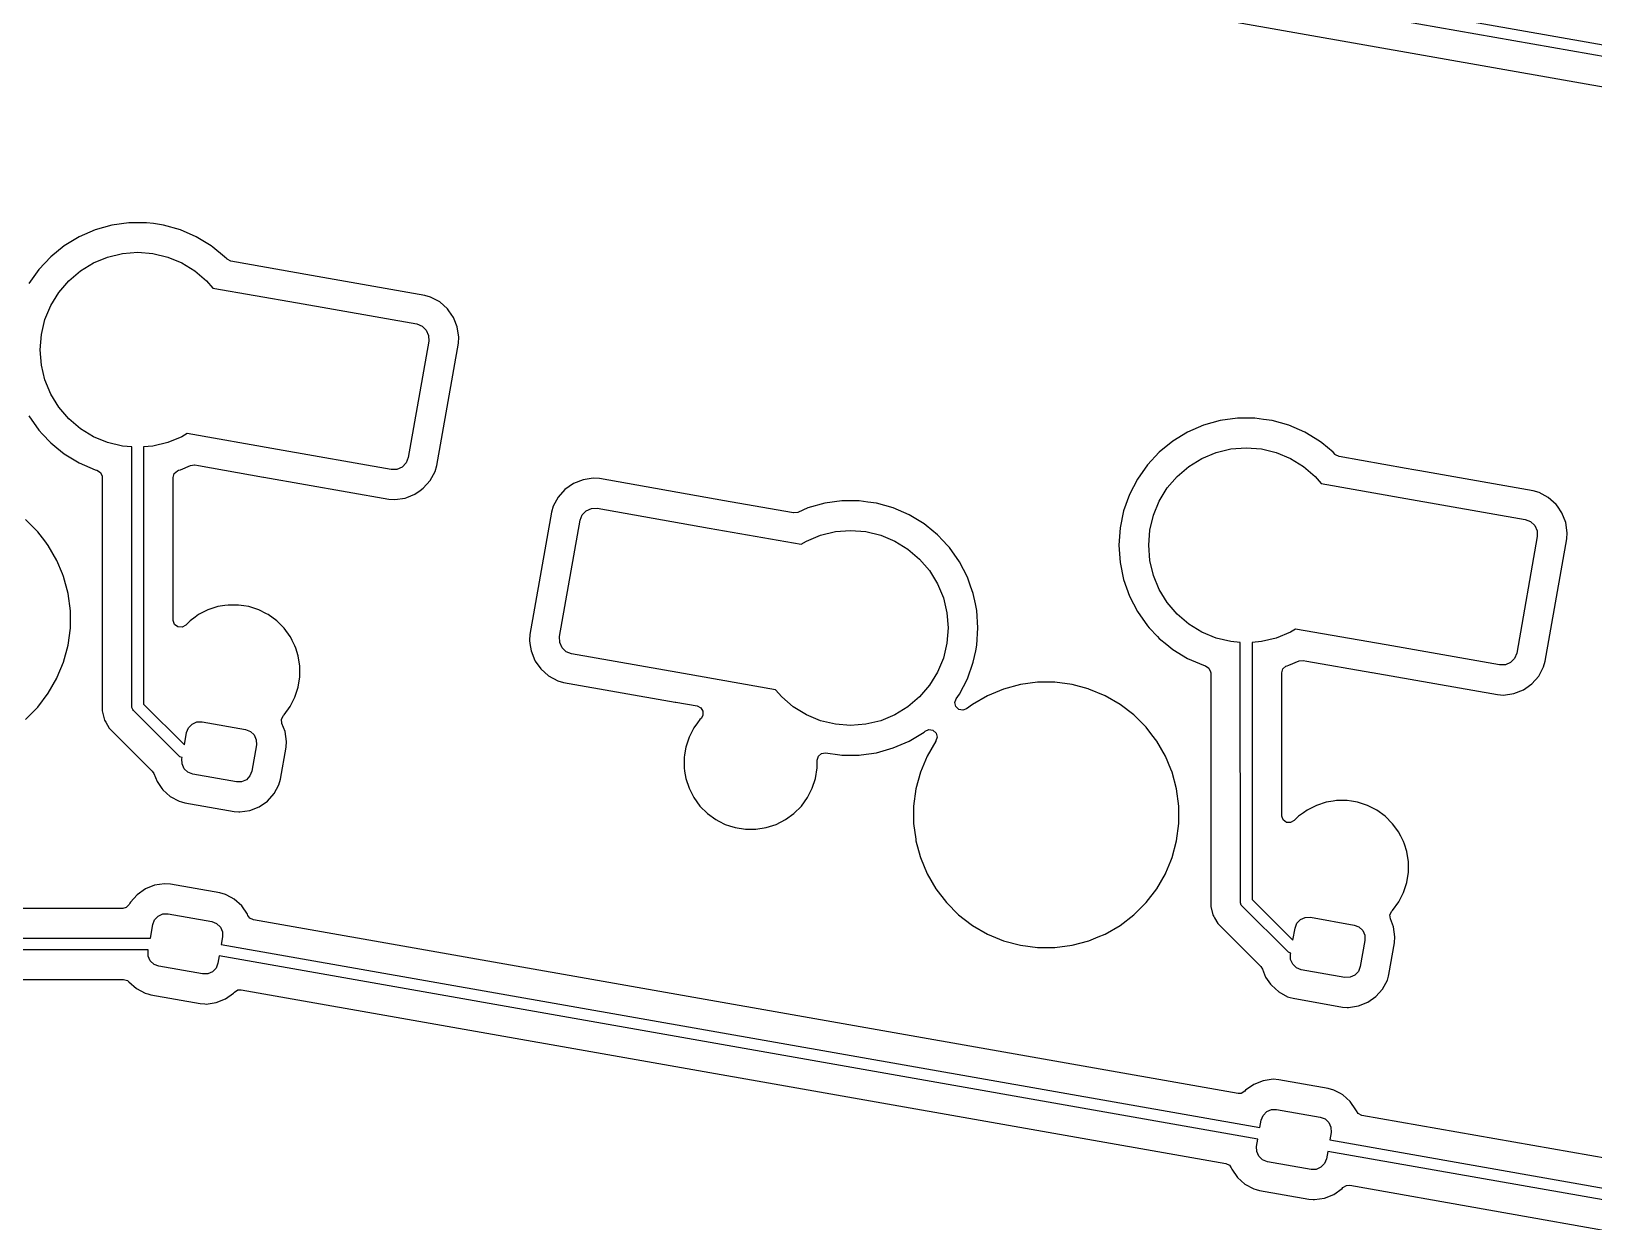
# Model space of a CAD drawing. Header units: millimetres. Extents: x 46 to 4458, y 59 to 1499.
# Drawn here: x 1763.87 to 1790.32, y 854.7 to 874.84 of the extents above; entities that cross this region are included whole.
import ezdxf

# ---------------------------------------------------------------- set-up
doc = ezdxf.new("R2010")
doc.units = ezdxf.units.MM
doc.layers.add('BLACK', color=7, linetype='Continuous')

msp = doc.modelspace()

# ---------------------------------------------------------------- linework, layer by layer
at = {"layer": 'BLACK', "linetype": 'Continuous'}
for p, q in [((1778.83762, 876.6655), (1796.41654, 873.56647)), ((1796.38215, 873.3714), (1778.80323, 876.47043)), ((1779.17414, 875.89614), (1795.83708, 872.95801)), ((1765.52562, 871.60375), (1765.23417, 871.56369)), ((1765.81982, 871.60375), (1765.52562, 871.60375)), ((1765.52562, 871.60375), (1765.52562, 871.60375)), ((1765.93932, 871.58733), (1765.81982, 871.60375)), ((1765.81982, 871.60375), (1765.81982, 871.60375)), ((1764.68104, 871.36711), (1764.42968, 871.21425)), ((1764.68105, 871.36712), (1764.68104, 871.36711)), ((1764.95088, 871.48432), (1764.68105, 871.36712)), ((1765.23416, 871.56369), (1764.95088, 871.48432)), ((1765.23417, 871.56369), (1765.23416, 871.56369)), ((1766.11128, 871.56369), (1765.93932, 871.58733)), ((1766.39457, 871.48432), (1766.11128, 871.56369)), ((1766.11128, 871.56369), (1766.11128, 871.56369)), ((1766.11128, 871.56369), (1766.11128, 871.56369)), ((1766.6644, 871.36712), (1766.39457, 871.48432)), ((1766.6644, 871.36711), (1766.6644, 871.36712)), ((1766.91577, 871.21425), (1766.6644, 871.36711)), ((1764.42968, 871.21425), (1764.20147, 871.02859)), ((1765.16284, 871.0225), (1765.41461, 871.08294)), ((1765.41461, 871.08294), (1765.67272, 871.10325)), ((1765.67272, 871.10325), (1765.93084, 871.08294)), ((1765.93084, 871.08294), (1766.1826, 871.0225)), ((1766.94447, 871.19091), (1766.91577, 871.21425)), ((1766.91577, 871.21425), (1766.91577, 871.21425)), ((1766.91577, 871.21425), (1766.91577, 871.21425)), ((1767.14398, 871.02859), (1766.94447, 871.19091)), ((1764.00065, 870.81358), (1763.831, 870.57324)), ((1764.20147, 871.02859), (1764.00065, 870.81358)), ((1764.70288, 870.78813), (1764.92364, 870.92341)), ((1764.92364, 870.92341), (1765.16284, 871.0225)), ((1766.1826, 871.0225), (1766.42181, 870.92341)), ((1766.42181, 870.92341), (1766.64257, 870.78813)), ((1767.17972, 870.99032), (1767.14398, 871.02859)), ((1767.14398, 871.02859), (1767.14398, 871.02859)), ((1767.14398, 871.02859), (1767.14398, 871.02859)), ((1767.1862, 870.98388), (1767.17972, 870.99032)), ((1767.2488, 870.95285), (1767.1862, 870.98388)), ((1768.61346, 870.71223), (1767.2488, 870.95285)), ((1764.33784, 870.4231), (1764.506, 870.61998)), ((1764.506, 870.61998), (1764.70288, 870.78813)), ((1766.64257, 870.78813), (1766.83945, 870.61998)), ((1766.83945, 870.61998), (1766.94319, 870.49852)), ((1768.61346, 870.71222), (1768.61346, 870.71223)), ((1770.53143, 870.37404), (1768.61346, 870.71222)), ((1764.20256, 870.20234), (1764.33784, 870.4231)), ((1766.94319, 870.49852), (1768.37642, 870.2458)), ((1770.53145, 870.37403), (1770.53143, 870.37404)), ((1770.63084, 870.34584), (1770.53145, 870.37403)), ((1770.78527, 870.26258), (1770.63084, 870.34584)), ((1764.10348, 869.96313), (1764.20256, 870.20234)), ((1768.37642, 870.2458), (1768.37642, 870.2458)), ((1768.37642, 870.2458), (1770.39528, 869.88982)), ((1770.78527, 870.26257), (1770.78527, 870.26258)), ((1770.78527, 870.26258), (1770.78527, 870.26258)), ((1770.78527, 870.26258), (1770.78527, 870.26258)), ((1770.91632, 870.14595), (1770.78527, 870.26257)), ((1770.91633, 870.14594), (1770.91632, 870.14595)), ((1770.93958, 870.11273), (1770.91633, 870.14594)), ((1771.01696, 870.00223), (1770.93958, 870.11273)), ((1764.04304, 869.71137), (1764.10348, 869.96313)), ((1770.39528, 869.88982), (1770.48619, 869.85447)), ((1770.48619, 869.85447), (1770.55665, 869.78701)), ((1770.55665, 869.78701), (1770.59594, 869.69773)), ((1771.02953, 869.97058), (1771.01696, 870.00223)), ((1771.08173, 869.83919), (1771.02953, 869.97058)), ((1771.10716, 869.6656), (1771.08173, 869.83919)), ((1771.08173, 869.83919), (1771.08173, 869.83919)), ((1771.08173, 869.83919), (1771.08173, 869.83919)), ((1764.02272, 869.45325), (1764.04304, 869.71137)), ((1770.59807, 869.60021), (1770.25077, 867.63059)), ((1770.59594, 869.69773), (1770.59807, 869.60021)), ((1770.73498, 867.49443), (1771.09965, 869.56255)), ((1771.09965, 869.56255), (1771.10716, 869.6656)), ((1764.04304, 869.19514), (1764.02272, 869.45325)), ((1764.10348, 868.94337), (1764.04304, 869.19514)), ((1764.20256, 868.70417), (1764.10348, 868.94337)), ((1764.33784, 868.48341), (1764.20256, 868.70417)), ((1764.506, 868.28653), (1764.33784, 868.48341)), ((1763.831, 868.33327), (1764.00065, 868.09293)), ((1764.70288, 868.11837), (1764.506, 868.28653)), ((1783.71146, 868.17632), (1783.44163, 868.05912)), ((1783.99475, 868.25569), (1783.71146, 868.17632)), ((1783.99476, 868.25569), (1783.99475, 868.25569)), ((1784.28621, 868.29575), (1783.99476, 868.25569)), ((1784.58041, 868.29575), (1784.28621, 868.29575)), ((1784.28621, 868.29575), (1784.28621, 868.29575)), ((1784.72614, 868.27572), (1784.58041, 868.29575)), ((1784.58041, 868.29575), (1784.58041, 868.29575)), ((1784.87187, 868.25569), (1784.72614, 868.27572)), ((1785.15516, 868.17632), (1784.87187, 868.25569)), ((1784.87187, 868.25569), (1784.87187, 868.25569)), ((1784.87187, 868.25569), (1784.87187, 868.25569)), ((1785.42499, 868.05912), (1785.15516, 868.17632)), ((1764.00065, 868.09293), (1764.06344, 868.02571)), ((1764.06344, 868.02571), (1764.19562, 867.88418)), ((1764.92364, 867.98309), (1764.70288, 868.11837)), ((1765.16284, 867.88401), (1764.92364, 867.98309)), ((1766.42181, 867.98309), (1766.1826, 867.88401)), ((1766.50898, 868.03651), (1766.42181, 867.98309)), ((1768.04078, 867.76642), (1766.50898, 868.03651)), ((1783.19026, 867.90626), (1782.96205, 867.72059)), ((1783.44163, 868.05912), (1783.19026, 867.90626)), ((1783.44163, 868.05912), (1783.44163, 868.05912)), ((1785.67636, 867.90626), (1785.42499, 868.05912)), ((1785.42499, 868.05912), (1785.42499, 868.05912)), ((1785.67636, 867.90625), (1785.67636, 867.90626)), ((1785.71119, 867.87791), (1785.67636, 867.90625)), ((1785.67636, 867.90625), (1785.67636, 867.90625)), ((1764.19562, 867.88418), (1764.20147, 867.87791)), ((1764.20147, 867.87791), (1764.30293, 867.79537)), ((1764.30293, 867.79537), (1764.42967, 867.69225)), ((1764.42967, 867.69225), (1764.42968, 867.69225)), ((1764.42968, 867.69225), (1764.42968, 867.69225)), ((1764.42968, 867.69225), (1764.68104, 867.53939)), ((1765.41461, 867.82357), (1765.16284, 867.88401)), ((1765.57324, 867.81108), (1765.41461, 867.82357)), ((1765.57464, 863.40121), (1765.57324, 867.81108)), ((1765.93084, 867.82357), (1765.77133, 867.81101)), ((1765.77133, 867.81101), (1765.77271, 863.45959)), ((1766.1826, 867.88401), (1765.93084, 867.82357)), ((1769.96116, 867.4278), (1768.04078, 867.76642)), ((1768.04078, 867.76642), (1768.04078, 867.76642)), ((1770.25077, 867.63059), (1770.21542, 867.53968)), ((1782.96205, 867.72059), (1782.76124, 867.50558)), ((1783.68423, 867.61542), (1783.92343, 867.7145)), ((1783.92343, 867.7145), (1784.17519, 867.77494)), ((1784.17519, 867.77494), (1784.43331, 867.79525)), ((1784.43331, 867.79525), (1784.69143, 867.77494)), ((1784.69143, 867.77494), (1784.94319, 867.7145)), ((1784.94319, 867.7145), (1785.18239, 867.61542)), ((1785.90456, 867.7206), (1785.71119, 867.87791)), ((1785.90457, 867.72059), (1785.90456, 867.7206)), ((1785.94031, 867.68232), (1785.90457, 867.72059)), ((1785.90457, 867.72059), (1785.90457, 867.72059)), ((1785.94679, 867.67588), (1785.94031, 867.68232)), ((1786.00939, 867.64485), (1785.94679, 867.67588)), ((1787.13815, 867.44582), (1786.00939, 867.64485)), ((1764.68104, 867.53939), (1764.68105, 867.53939)), ((1764.68105, 867.53939), (1764.95088, 867.42219)), ((1764.95088, 867.42219), (1764.98168, 867.41356)), ((1764.98168, 867.41356), (1765.04092, 867.37652)), ((1765.04092, 867.37652), (1765.07073, 867.31333)), ((1766.27322, 867.29416), (1766.29291, 867.36119)), ((1766.29291, 867.36119), (1766.34571, 867.40695)), ((1766.34571, 867.40695), (1766.36377, 867.41356)), ((1766.36377, 867.41356), (1766.39456, 867.42219)), ((1766.39456, 867.42219), (1766.56714, 867.49715)), ((1766.56714, 867.49715), (1766.63648, 867.5058)), ((1766.63648, 867.5058), (1766.63808, 867.50553)), ((1766.63808, 867.50553), (1766.70102, 867.49443)), ((1766.70102, 867.49443), (1767.79985, 867.30068)), ((1770.05868, 867.42993), (1769.96116, 867.4278)), ((1770.14796, 867.46922), (1770.05868, 867.42993)), ((1770.21542, 867.53968), (1770.14796, 867.46922)), ((1770.62353, 867.24061), (1770.70679, 867.39503)), ((1770.70679, 867.39503), (1770.73498, 867.49443)), ((1782.76124, 867.50558), (1782.59159, 867.26524)), ((1783.26658, 867.31198), (1783.46346, 867.48013)), ((1783.46346, 867.48013), (1783.68423, 867.61542)), ((1785.18239, 867.61542), (1785.40316, 867.48013)), ((1785.40316, 867.48013), (1785.60004, 867.31198)), ((1787.2722, 867.42219), (1787.13815, 867.44582)), ((1787.37404, 867.40423), (1787.2722, 867.42219)), ((1787.37405, 867.40423), (1787.37404, 867.40423)), ((1789.29202, 867.06604), (1787.37405, 867.40423)), ((1765.07073, 867.31333), (1765.07222, 867.29416)), ((1765.07222, 867.29416), (1765.07222, 863.50739)), ((1766.27322, 864.88164), (1766.27322, 867.29416)), ((1767.79985, 867.30068), (1767.79986, 867.30068)), ((1767.79986, 867.30068), (1767.80614, 867.29957)), ((1767.80614, 867.29957), (1767.80614, 867.29957)), ((1767.80614, 867.29957), (1769.9235, 866.92622)), ((1770.45576, 867.07374), (1770.5069, 867.10954)), ((1770.5069, 867.10954), (1770.62353, 867.24061)), ((1773.04825, 867.19085), (1772.90454, 867.09022)), ((1773.2113, 867.25562), (1773.04825, 867.19085)), ((1773.35017, 867.27596), (1773.2113, 867.25562)), ((1773.38489, 867.28105), (1773.35017, 867.27596)), ((1773.48794, 867.27354), (1773.38489, 867.28105)), ((1773.38489, 867.28105), (1773.38489, 867.28105)), ((1775.60472, 866.90029), (1773.48794, 867.27354)), ((1782.59159, 867.26523), (1782.45624, 867.00402)), ((1782.59159, 867.26524), (1782.59159, 867.26523)), ((1782.96315, 866.89434), (1783.09843, 867.1151)), ((1783.09843, 867.1151), (1783.26658, 867.31198)), ((1785.60004, 867.31198), (1785.70377, 867.19052)), ((1785.70377, 867.19052), (1787.13701, 866.9378)), ((1769.9235, 866.92622), (1770.02655, 866.91871)), ((1770.02655, 866.91871), (1770.20014, 866.94414)), ((1770.20014, 866.94414), (1770.2264, 866.95458)), ((1770.2264, 866.95458), (1770.36318, 867.00892)), ((1770.36318, 867.00892), (1770.45576, 867.07374)), ((1772.78791, 866.95916), (1772.70464, 866.80473)), ((1772.90454, 867.09022), (1772.78791, 866.95916)), ((1775.60473, 866.90029), (1775.60472, 866.90029)), ((1775.6053, 866.90019), (1775.60473, 866.90029)), ((1775.95829, 866.83795), (1775.6053, 866.90019)), ((1775.6053, 866.90019), (1775.6053, 866.90019)), ((1776.77336, 866.69423), (1775.95829, 866.83795)), ((1777.30015, 866.85695), (1777.01687, 866.77757)), ((1777.30016, 866.85695), (1777.30015, 866.85695)), ((1777.59162, 866.89701), (1777.30016, 866.85695)), ((1777.88581, 866.89701), (1777.59162, 866.89701)), ((1777.59162, 866.89701), (1777.59162, 866.89701)), ((1778.03154, 866.87698), (1777.88581, 866.89701)), ((1777.88581, 866.89701), (1777.88581, 866.89701)), ((1778.17727, 866.85695), (1778.03154, 866.87698)), ((1778.17728, 866.85695), (1778.17727, 866.85695)), ((1778.17727, 866.85695), (1778.17727, 866.85695)), ((1778.46056, 866.77757), (1778.17728, 866.85695)), ((1782.45624, 867.00402), (1782.35772, 866.72681)), ((1782.86407, 866.65513), (1782.96315, 866.89434)), ((1787.13701, 866.9378), (1787.13701, 866.9378)), ((1787.13701, 866.9378), (1789.15587, 866.58182)), ((1789.29204, 867.06603), (1789.29202, 867.06604)), ((1789.39143, 867.03785), (1789.29204, 867.06603)), ((1789.54585, 866.95458), (1789.39143, 867.03785)), ((1789.54586, 866.95458), (1789.54585, 866.95458)), ((1789.54585, 866.95458), (1789.54585, 866.95458)), ((1789.67691, 866.83795), (1789.54586, 866.95458)), ((1789.54586, 866.95458), (1789.54586, 866.95458)), ((1789.67692, 866.83795), (1789.67691, 866.83795)), ((1789.70017, 866.80473), (1789.67692, 866.83795)), ((1763.98022, 866.37451), (1763.77219, 866.58254)), ((1772.67645, 866.70532), (1772.31179, 864.63721)), ((1772.67646, 866.70534), (1772.67645, 866.70532)), ((1772.70464, 866.80473), (1772.67646, 866.70534)), ((1772.70464, 866.80473), (1772.70464, 866.80473)), ((1772.81337, 864.59955), (1773.16067, 866.56917)), ((1773.16067, 866.56917), (1773.19602, 866.66008)), ((1773.19602, 866.66008), (1773.26347, 866.73054)), ((1773.26347, 866.73054), (1773.35276, 866.76983)), ((1773.35276, 866.76983), (1773.45028, 866.77196)), ((1773.45028, 866.77196), (1775.34603, 866.43769)), ((1776.77496, 866.69396), (1776.77336, 866.69423)), ((1776.84429, 866.70261), (1776.77496, 866.69396)), ((1777.01687, 866.77757), (1776.84429, 866.70261)), ((1778.73039, 866.66037), (1778.46056, 866.77757)), ((1778.7304, 866.66037), (1778.73039, 866.66037)), ((1778.98176, 866.50751), (1778.7304, 866.66037)), ((1782.35771, 866.7268), (1782.29786, 866.43877)), ((1782.35772, 866.72681), (1782.35771, 866.7268)), ((1782.80362, 866.40337), (1782.86407, 866.65513)), ((1789.15587, 866.58182), (1789.24678, 866.54647)), ((1789.77754, 866.69423), (1789.70017, 866.80473)), ((1789.77755, 866.69423), (1789.77754, 866.69423)), ((1789.77754, 866.69423), (1789.77754, 866.69423)), ((1789.84232, 866.53119), (1789.77755, 866.69423)), ((1763.98023, 866.37451), (1763.98022, 866.37451)), ((1764.10027, 866.21806), (1763.98023, 866.37451)), ((1775.34603, 866.43769), (1775.34604, 866.43769)), ((1775.34604, 866.43769), (1776.90245, 866.16325)), ((1776.98963, 866.21667), (1777.22884, 866.31575)), ((1777.22884, 866.31575), (1777.4806, 866.37619)), ((1777.4806, 866.37619), (1777.73872, 866.39651)), ((1777.73872, 866.39651), (1777.99683, 866.37619)), ((1777.99683, 866.37619), (1778.24859, 866.31575)), ((1778.24859, 866.31575), (1778.4878, 866.21667)), ((1779.01753, 866.47841), (1778.98176, 866.50751)), ((1778.98176, 866.50751), (1778.98176, 866.50751)), ((1778.98176, 866.50751), (1778.98176, 866.50751)), ((1779.20997, 866.32185), (1779.01753, 866.47841)), ((1779.20997, 866.32184), (1779.20997, 866.32185)), ((1779.20998, 866.32184), (1779.20997, 866.32184)), ((1779.30545, 866.21962), (1779.20998, 866.32184)), ((1782.29786, 866.43877), (1782.27779, 866.14525)), ((1782.29786, 866.43877), (1782.29786, 866.43877)), ((1782.78331, 866.14525), (1782.80362, 866.40337)), ((1789.24678, 866.54647), (1789.31724, 866.47902)), ((1789.31724, 866.47902), (1789.35653, 866.38973)), ((1789.35653, 866.38973), (1789.35866, 866.29221)), ((1789.86774, 866.3576), (1789.84232, 866.53119)), ((1789.84232, 866.53119), (1789.84232, 866.53119)), ((1789.84232, 866.53119), (1789.84232, 866.53119)), ((1789.86024, 866.25455), (1789.86774, 866.3576)), ((1764.15933, 866.14109), (1764.10027, 866.21806)), ((1764.15934, 866.14109), (1764.15933, 866.14109)), ((1764.30644, 865.88631), (1764.15934, 866.14109)), ((1776.90245, 866.16325), (1776.98963, 866.21667)), ((1778.4878, 866.21667), (1778.70856, 866.08139)), ((1778.70856, 866.08139), (1778.90544, 865.91323)), ((1779.3749, 866.14525), (1779.30545, 866.21962)), ((1779.41078, 866.10683), (1779.3749, 866.14525)), ((1779.58043, 865.86649), (1779.41078, 866.10683)), ((1782.27779, 866.14525), (1782.29786, 865.85174)), ((1782.80362, 865.88714), (1782.78331, 866.14525)), ((1789.35866, 866.29221), (1789.01136, 864.32259)), ((1789.49557, 864.18643), (1789.86024, 866.25455)), ((1764.30644, 865.88629), (1764.30644, 865.88631)), ((1764.39991, 865.66064), (1764.30644, 865.88629)), ((1778.90544, 865.91323), (1779.07359, 865.71635)), ((1779.58044, 865.86649), (1779.58043, 865.86649)), ((1779.58044, 865.86648), (1779.58044, 865.86649)), ((1779.71579, 865.60527), (1779.58044, 865.86648)), ((1782.29786, 865.85174), (1782.29786, 865.85174)), ((1782.29786, 865.85174), (1782.35771, 865.56371)), ((1782.86407, 865.63538), (1782.80362, 865.88714)), ((1764.41903, 865.61448), (1764.39991, 865.66064)), ((1764.49518, 865.3303), (1764.41903, 865.61448)), ((1779.07359, 865.71635), (1779.20888, 865.49559)), ((1779.76959, 865.45388), (1779.71579, 865.60527)), ((1782.35771, 865.56371), (1782.35772, 865.5637)), ((1782.35772, 865.5637), (1782.45624, 865.28649)), ((1782.96315, 865.39617), (1782.86407, 865.63538)), ((1764.53358, 865.0386), (1764.49518, 865.3303)), ((1779.20888, 865.49559), (1779.30796, 865.25639)), ((1779.30796, 865.25639), (1779.3684, 865.00463)), ((1779.81431, 865.32807), (1779.76959, 865.45388)), ((1779.81431, 865.32805), (1779.81431, 865.32807)), ((1779.85007, 865.15597), (1779.81431, 865.32805)), ((1782.45624, 865.28649), (1782.59159, 865.02528)), ((1783.09843, 865.17541), (1782.96315, 865.39617)), ((1764.53358, 864.74439), (1764.53358, 865.0386)), ((1766.85996, 865.05241), (1766.70211, 864.97198)), ((1767.02844, 865.10715), (1766.85996, 865.05241)), ((1766.85996, 865.05241), (1766.85996, 865.05241)), ((1767.1451, 865.12562), (1767.02844, 865.10715)), ((1767.20342, 865.13486), (1767.1451, 865.12562)), ((1767.38058, 865.13486), (1767.20342, 865.13486)), ((1767.46807, 865.12101), (1767.38058, 865.13486)), ((1767.55556, 865.10715), (1767.46807, 865.12101)), ((1767.72404, 865.05241), (1767.55556, 865.10715)), ((1767.85105, 864.98769), (1767.72404, 865.05241)), ((1767.72404, 865.05241), (1767.72404, 865.05241)), ((1767.88189, 864.97198), (1767.85105, 864.98769)), ((1779.3684, 865.00463), (1779.38872, 864.74651)), ((1779.87416, 865.04002), (1779.85007, 865.15597)), ((1779.89424, 864.74651), (1779.87416, 865.04002)), ((1782.59159, 865.02528), (1782.59159, 865.02527)), ((1782.59159, 865.02527), (1782.76124, 864.78493)), ((1783.26658, 864.97853), (1783.09843, 865.17541)), ((1764.49518, 864.4527), (1764.53358, 864.74439)), ((1766.27354, 864.8728), (1766.27322, 864.88164)), ((1766.29796, 864.80733), (1766.27354, 864.8728)), ((1766.35389, 864.76546), (1766.29796, 864.80733)), ((1766.42358, 864.76048), (1766.35389, 864.76546)), ((1766.4849, 864.79396), (1766.42358, 864.76048)), ((1766.55878, 864.86784), (1766.4849, 864.79396)), ((1766.55879, 864.86784), (1766.55878, 864.86784)), ((1766.64448, 864.9301), (1766.55879, 864.86785)), ((1766.55879, 864.86785), (1766.55879, 864.86784)), ((1766.70211, 864.97198), (1766.64448, 864.9301)), ((1768.02522, 864.86785), (1767.88189, 864.97198)), ((1768.15048, 864.74258), (1768.02522, 864.86785)), ((1768.25462, 864.59925), (1768.15048, 864.74258)), ((1779.38872, 864.74651), (1779.3684, 864.48839)), ((1779.87416, 864.453), (1779.89424, 864.74651)), ((1782.76124, 864.78493), (1782.79282, 864.75112)), ((1782.79282, 864.75112), (1782.93155, 864.60258)), ((1783.46346, 864.81038), (1783.26658, 864.97853)), ((1783.68423, 864.67509), (1783.46346, 864.81038)), ((1785.26957, 864.72852), (1785.18239, 864.67509)), ((1786.80137, 864.45842), (1785.26957, 864.72852)), ((1764.41903, 864.16851), (1764.49518, 864.4527)), ((1768.27931, 864.55078), (1768.25462, 864.59925)), ((1768.28778, 864.53416), (1768.27931, 864.55078)), ((1768.33504, 864.44141), (1768.28778, 864.53416)), ((1772.30456, 864.53798), (1772.30428, 864.53416)), ((1772.30428, 864.53416), (1772.31157, 864.4844)), ((1772.31179, 864.63721), (1772.30456, 864.53798)), ((1772.31157, 864.4844), (1772.32971, 864.36057)), ((1772.31179, 864.63721), (1772.31179, 864.63721)), ((1772.8155, 864.50203), (1772.81337, 864.59955)), ((1772.85478, 864.41275), (1772.8155, 864.50203)), ((1779.3684, 864.48839), (1779.30796, 864.23663)), ((1779.85496, 864.36058), (1779.87416, 864.453)), ((1782.93155, 864.60258), (1782.96205, 864.56992)), ((1782.96205, 864.56992), (1783.08969, 864.46607)), ((1783.08969, 864.46607), (1783.19026, 864.38426)), ((1783.92343, 864.57601), (1783.68423, 864.67509)), ((1784.17519, 864.51557), (1783.92343, 864.57601)), ((1784.33383, 864.50308), (1784.17519, 864.51557)), ((1784.33523, 860.09321), (1784.33383, 864.50308)), ((1784.69143, 864.51557), (1784.53192, 864.50302)), ((1784.53192, 864.50302), (1784.5333, 860.15159)), ((1784.94319, 864.57601), (1784.69143, 864.51557)), ((1785.18239, 864.67509), (1784.94319, 864.57601)), ((1788.72175, 864.1198), (1786.80137, 864.45842)), ((1786.80137, 864.45842), (1786.80137, 864.45842)), ((1768.33504, 864.4414), (1768.33504, 864.44141)), ((1768.34663, 864.40575), (1768.33504, 864.4414)), ((1768.38979, 864.27292), (1768.34663, 864.40575)), ((1768.4175, 864.09794), (1768.38979, 864.27292)), ((1772.32971, 864.36057), (1772.39437, 864.1978)), ((1772.39437, 864.1978), (1772.39448, 864.19753)), ((1772.39448, 864.19753), (1772.40225, 864.18644)), ((1772.92525, 864.34529), (1772.85478, 864.41275)), ((1773.01616, 864.30994), (1772.92525, 864.34529)), ((1774.91191, 863.97567), (1773.01616, 864.30994)), ((1779.30796, 864.23663), (1779.20888, 863.99742)), ((1779.81431, 864.16497), (1779.85496, 864.36058)), ((1783.19026, 864.38426), (1783.19026, 864.38425)), ((1783.19026, 864.38425), (1783.19026, 864.38425)), ((1783.19026, 864.38425), (1783.44163, 864.23139)), ((1783.44163, 864.23139), (1783.44163, 864.23139)), ((1783.44163, 864.23139), (1783.71147, 864.11419)), ((1785.15515, 864.11419), (1785.32773, 864.18915)), ((1785.32773, 864.18915), (1785.39706, 864.1978)), ((1785.39706, 864.1978), (1785.39867, 864.19753)), ((1785.39867, 864.19753), (1785.46161, 864.18643)), ((1788.97601, 864.23168), (1788.90855, 864.16122)), ((1789.01136, 864.32259), (1788.97601, 864.23168)), ((1764.31256, 863.91146), (1764.41903, 864.1685)), ((1764.41902, 864.1685), (1764.41903, 864.16851)), ((1764.41903, 864.1685), (1764.41902, 864.1685)), ((1768.4175, 863.92078), (1768.4175, 864.09794)), ((1772.40225, 864.18644), (1772.49511, 864.05382)), ((1772.49511, 864.05382), (1772.49511, 864.05381)), ((1772.49511, 864.05381), (1772.62617, 863.93719)), ((1772.62617, 863.93719), (1772.62617, 863.93719)), ((1772.62617, 863.93719), (1772.62617, 863.93719)), ((1772.62617, 863.93719), (1772.62617, 863.93718)), ((1772.62617, 863.93718), (1772.7806, 863.85392)), ((1776.46825, 863.70124), (1774.91191, 863.97567)), ((1774.91191, 863.97567), (1774.91191, 863.97567)), ((1779.20888, 863.99742), (1779.07359, 863.77666)), ((1779.71579, 863.88774), (1779.81431, 864.16495)), ((1779.81431, 864.16496), (1779.81431, 864.16497)), ((1779.81431, 864.16495), (1779.81431, 864.16496)), ((1783.71147, 864.11419), (1783.74226, 864.10556)), ((1783.74226, 864.10556), (1783.80151, 864.06852)), ((1783.80151, 864.06852), (1783.83132, 864.00533)), ((1783.83132, 864.00533), (1783.83281, 863.98616)), ((1783.83281, 863.98616), (1783.83281, 860.19939)), ((1785.03381, 863.98616), (1785.0535, 864.0532)), ((1785.03381, 861.57364), (1785.03381, 863.98616)), ((1785.0535, 864.0532), (1785.1063, 864.09895)), ((1785.1063, 864.09895), (1785.12436, 864.10556)), ((1785.12436, 864.10556), (1785.15515, 864.11419)), ((1785.46161, 864.18643), (1786.56044, 863.99268)), ((1786.56044, 863.99268), (1786.56045, 863.99268)), ((1786.56045, 863.99268), (1786.56673, 863.99157)), ((1786.56673, 863.99157), (1786.56673, 863.99157)), ((1786.56673, 863.99157), (1788.68408, 863.61823)), ((1788.81927, 864.12193), (1788.72175, 864.1198)), ((1788.90855, 864.16122), (1788.81927, 864.12193)), ((1789.26748, 863.80155), (1789.38412, 863.93261)), ((1789.38412, 863.93261), (1789.46738, 864.08703)), ((1789.46738, 864.08703), (1789.49557, 864.18643)), ((1764.15933, 863.6419), (1764.30644, 863.89669)), ((1764.30644, 863.89669), (1764.31256, 863.91146)), ((1768.33504, 863.57732), (1768.38979, 863.74581)), ((1768.38979, 863.74581), (1768.4175, 863.92078)), ((1772.7806, 863.85392), (1772.88, 863.82573)), ((1772.88, 863.82573), (1774.77157, 863.49219)), ((1776.57199, 863.57978), (1776.46825, 863.70124)), ((1779.07359, 863.77666), (1778.90544, 863.57978)), ((1779.58044, 863.62653), (1779.71579, 863.88774)), ((1780.32677, 863.71335), (1780.05497, 863.60076)), ((1780.61097, 863.7895), (1780.32677, 863.71335)), ((1780.90265, 863.8279), (1780.61097, 863.7895)), ((1780.90266, 863.8279), (1780.90265, 863.8279)), ((1780.90265, 863.8279), (1780.90265, 863.8279)), ((1781.19687, 863.8279), (1780.90266, 863.8279)), ((1781.19688, 863.8279), (1781.19687, 863.8279)), ((1781.48856, 863.7895), (1781.19688, 863.8279)), ((1781.19688, 863.8279), (1781.19688, 863.8279)), ((1781.48857, 863.7895), (1781.48856, 863.7895)), ((1781.75979, 863.71682), (1781.48857, 863.7895)), ((1781.48857, 863.7895), (1781.48857, 863.7895)), ((1781.77276, 863.71335), (1781.75979, 863.71682)), ((1782.04456, 863.60076), (1781.77276, 863.71335)), ((1788.96097, 863.63624), (1789.12377, 863.70092)), ((1789.12377, 863.70092), (1789.16509, 863.72985)), ((1789.16509, 863.72985), (1789.26748, 863.80155)), ((1763.77219, 863.20045), (1763.98023, 863.40848)), ((1763.98023, 863.40848), (1764.15933, 863.6419)), ((1765.07222, 863.50739), (1765.07222, 863.50737)), ((1765.07222, 863.50737), (1765.07222, 863.34166)), ((1765.58958, 863.36516), (1765.57464, 863.40121)), ((1765.77271, 863.45959), (1766.46428, 862.77041)), ((1768.15048, 863.27615), (1768.25462, 863.41947)), ((1768.25462, 863.41947), (1768.33504, 863.57732)), ((1774.77157, 863.49219), (1774.77157, 863.49219)), ((1774.77157, 863.49219), (1774.77785, 863.49109)), ((1774.77785, 863.49109), (1774.77786, 863.49108)), ((1774.77786, 863.49108), (1775.14076, 863.42709)), ((1775.14076, 863.42709), (1775.20337, 863.39607)), ((1775.20337, 863.39607), (1775.23926, 863.33612)), ((1776.76887, 863.41163), (1776.57199, 863.57978)), ((1776.98963, 863.27635), (1776.76887, 863.41163)), ((1778.70856, 863.41163), (1778.4878, 863.27635)), ((1778.90544, 863.57978), (1778.70856, 863.41163)), ((1779.5026, 863.48398), (1779.52508, 863.54811)), ((1779.51827, 863.41589), (1779.5026, 863.48398)), ((1779.56826, 863.36707), (1779.51827, 863.41589)), ((1779.52508, 863.54811), (1779.58044, 863.62653)), ((1779.80017, 863.45365), (1779.70187, 863.37823)), ((1779.80018, 863.45366), (1779.80017, 863.45365)), ((1780.05496, 863.60076), (1779.80018, 863.45366)), ((1780.05497, 863.60076), (1780.05496, 863.60076)), ((1782.04458, 863.60076), (1782.04456, 863.60076)), ((1782.29936, 863.45366), (1782.04458, 863.60076)), ((1782.29936, 863.45365), (1782.29936, 863.45366)), ((1782.29936, 863.45366), (1782.29936, 863.45366)), ((1782.29937, 863.45365), (1782.29936, 863.45365)), ((1782.53278, 863.27455), (1782.29937, 863.45365)), ((1782.29937, 863.45365), (1782.29937, 863.45365)), ((1788.68408, 863.61823), (1788.78713, 863.61072)), ((1788.78713, 863.61072), (1788.96072, 863.63614)), ((1788.96072, 863.63614), (1788.96097, 863.63624)), ((1765.07222, 863.34166), (1765.07222, 863.34166)), ((1765.07222, 863.34166), (1765.07692, 863.32411)), ((1765.07692, 863.32411), (1765.11315, 863.18893)), ((1765.11315, 863.18893), (1765.12384, 863.17041)), ((1765.12384, 863.17041), (1765.13511, 863.15088)), ((1765.13511, 863.15088), (1765.13511, 863.15088)), ((1765.13511, 863.15088), (1765.1922, 863.05201)), ((1765.60201, 863.35001), (1765.58958, 863.36516)), ((1766.38755, 862.56718), (1765.60201, 863.35001)), ((1766.59308, 863.12134), (1766.67344, 863.1567)), ((1766.67344, 863.1567), (1766.76121, 863.15861)), ((1766.76121, 863.15861), (1767.49981, 863.02837)), ((1768.10575, 863.20154), (1768.13793, 863.26356)), ((1768.11221, 863.13197), (1768.10575, 863.20154)), ((1768.16629, 862.99584), (1768.11221, 863.13197)), ((1768.13793, 863.26356), (1768.13977, 863.26544)), ((1768.13977, 863.26544), (1768.15048, 863.27614)), ((1768.15048, 863.27614), (1768.15048, 863.27615)), ((1768.15048, 863.27614), (1768.15048, 863.27614)), ((1775.14853, 863.14389), (1775.08433, 863.05552)), ((1775.18846, 863.19884), (1775.14853, 863.14389)), ((1775.20691, 863.2173), (1775.18846, 863.19885)), ((1775.18846, 863.19885), (1775.18846, 863.19885)), ((1775.18846, 863.19885), (1775.18846, 863.19884)), ((1775.23704, 863.26629), (1775.20691, 863.2173)), ((1775.23926, 863.33612), (1775.23704, 863.26629)), ((1777.22884, 863.17727), (1776.98963, 863.27635)), ((1777.4806, 863.11682), (1777.22884, 863.17727)), ((1778.24859, 863.17727), (1777.99683, 863.11682)), ((1778.4878, 863.27635), (1778.24859, 863.17727)), ((1779.6367, 863.35303), (1779.56826, 863.36707)), ((1779.70187, 863.37823), (1779.6367, 863.35303)), ((1782.53278, 863.27454), (1782.53278, 863.27455)), ((1782.74081, 863.06651), (1782.53278, 863.27454)), ((1765.1922, 863.05201), (1765.1922, 863.052)), ((1765.1922, 863.052), (1765.31107, 862.93313)), ((1765.31107, 862.93313), (1765.31108, 862.93313)), ((1765.31108, 862.93313), (1765.91971, 862.32449)), ((1766.46428, 862.77041), (1766.50055, 862.9761)), ((1766.50055, 862.9761), (1766.53237, 863.05792)), ((1766.53237, 863.05792), (1766.59308, 863.12134)), ((1767.49981, 863.02837), (1767.58163, 862.99656)), ((1767.58163, 862.99656), (1767.64505, 862.93585)), ((1767.64505, 862.93585), (1767.68041, 862.85549)), ((1768.19087, 862.82804), (1768.16629, 862.99584)), ((1775.0039, 862.89767), (1774.94916, 862.72919)), ((1775.08433, 863.05552), (1775.0039, 862.89767)), ((1775.0039, 862.89767), (1775.0039, 862.89767)), ((1777.73872, 863.09651), (1777.4806, 863.11682)), ((1777.99683, 863.11682), (1777.73872, 863.09651)), ((1778.7304, 862.83265), (1778.98176, 862.98551)), ((1778.98176, 862.98551), (1778.99936, 862.99982)), ((1778.99936, 862.99982), (1779.06378, 863.02686)), ((1779.06378, 863.02686), (1779.13259, 863.01478)), ((1779.13259, 863.01478), (1779.18395, 862.96741)), ((1779.20155, 862.89979), (1779.18137, 862.83677)), ((1779.18395, 862.96741), (1779.20155, 862.89979)), ((1782.74082, 863.06651), (1782.74081, 863.06651)), ((1782.8391, 862.93842), (1782.74082, 863.06651)), ((1782.91992, 862.83309), (1782.8391, 862.93842)), ((1767.68232, 862.76772), (1767.60418, 862.32456)), ((1767.68041, 862.85549), (1767.68232, 862.76772)), ((1768.08868, 862.19004), (1768.18361, 862.72842)), ((1768.18361, 862.72842), (1768.19087, 862.82804)), ((1774.94916, 862.72919), (1774.9286, 862.59941)), ((1777.19213, 862.57845), (1777.24493, 862.62421)), ((1777.24493, 862.62421), (1777.31332, 862.63426)), ((1777.31332, 862.63426), (1777.555, 862.60104)), ((1777.555, 862.60104), (1777.59162, 862.59601)), ((1777.91724, 862.60033), (1778.17727, 862.63607)), ((1778.17727, 862.63607), (1778.46056, 862.71544)), ((1778.46056, 862.71544), (1778.7304, 862.83265)), ((1779.17962, 862.8331), (1779.03251, 862.57831)), ((1779.18072, 862.83476), (1779.17962, 862.8331)), ((1779.18091, 862.83534), (1779.18072, 862.83476)), ((1779.18164, 862.83661), (1779.18091, 862.83534)), ((1779.18137, 862.83677), (1779.18164, 862.83661)), ((1782.91993, 862.83309), (1782.91992, 862.83309)), ((1783.06702, 862.57831), (1782.91993, 862.83309)), ((1766.4236, 862.55225), (1766.38755, 862.56718)), ((1766.42241, 862.53294), (1766.42578, 862.55204)), ((1766.42433, 862.44517), (1766.42241, 862.53294)), ((1766.42578, 862.55204), (1766.4236, 862.55225)), ((1766.45968, 862.36481), (1766.42433, 862.44517)), ((1766.5231, 862.3041), (1766.45968, 862.36481)), ((1774.9286, 862.59941), (1774.92144, 862.55421)), ((1774.92144, 862.55421), (1774.92144, 862.37705)), ((1774.92144, 862.37705), (1774.92977, 862.32449)), ((1777.14473, 862.20208), (1777.17244, 862.37705)), ((1777.17244, 862.51141), (1777.19213, 862.57845)), ((1777.17244, 862.37705), (1777.17244, 862.51141)), ((1777.59162, 862.59601), (1777.59162, 862.59601)), ((1777.59162, 862.59601), (1777.88581, 862.59601)), ((1777.88581, 862.59601), (1777.91724, 862.60033)), ((1779.0325, 862.57829), (1778.91992, 862.30649)), ((1779.03251, 862.57831), (1779.0325, 862.57829)), ((1783.06703, 862.57829), (1783.06702, 862.57831)), ((1783.15782, 862.35911), (1783.06703, 862.57829)), ((1783.17962, 862.30648), (1783.15782, 862.35911)), ((1765.91971, 862.32449), (1765.94727, 862.28259)), ((1765.94727, 862.28259), (1766.00106, 862.14721)), ((1766.00106, 862.14721), (1766.00106, 862.1472)), ((1766.00106, 862.1472), (1766.00106, 862.1472)), ((1766.00106, 862.1472), (1766.0837, 862.02917)), ((1766.60492, 862.27228), (1766.5231, 862.3041)), ((1767.34353, 862.14205), (1766.60492, 862.27228)), ((1767.4313, 862.14396), (1767.34353, 862.14205)), ((1767.51165, 862.17932), (1767.4313, 862.14396)), ((1767.57236, 862.24274), (1767.51165, 862.17932)), ((1767.60418, 862.32456), (1767.57236, 862.24274)), ((1767.98094, 861.94467), (1768.06143, 862.09395)), ((1768.06143, 862.09395), (1768.08868, 862.19004)), ((1774.92977, 862.32449), (1774.94916, 862.20207)), ((1774.94916, 862.20207), (1775.0039, 862.03359)), ((1777.08999, 862.03359), (1777.14473, 862.20208)), ((1778.91992, 862.30649), (1778.84377, 862.02229)), ((1783.25576, 862.0223), (1783.17962, 862.30648)), ((1766.0837, 862.02917), (1766.09833, 862.00827)), ((1766.09833, 862.00827), (1766.09834, 862.00827)), ((1766.09834, 862.00827), (1766.22503, 861.89553)), ((1766.22503, 861.89553), (1766.22503, 861.89552)), ((1766.22503, 861.89552), (1766.22503, 861.89552)), ((1766.22503, 861.89552), (1766.37431, 861.81503)), ((1766.37431, 861.81503), (1766.41634, 861.80311)), ((1767.72926, 861.7207), (1767.86819, 861.81797)), ((1767.86819, 861.81797), (1767.98094, 861.94467)), ((1775.0039, 862.03359), (1775.0039, 862.03359)), ((1775.0039, 862.03359), (1775.0667, 861.91034)), ((1775.0667, 861.91034), (1775.08433, 861.87574)), ((1775.08433, 861.87574), (1775.18846, 861.73242)), ((1776.90543, 861.73242), (1777.00956, 861.87574)), ((1777.00956, 861.87574), (1777.08999, 862.03359)), ((1778.84377, 862.02229), (1778.80537, 861.73061)), ((1783.29417, 861.7306), (1783.25576, 862.0223)), ((1785.90787, 861.81797), (1785.78903, 861.79915)), ((1785.96401, 861.82686), (1785.90787, 861.81797)), ((1786.14117, 861.82686), (1785.96401, 861.82686)), ((1786.21587, 861.81503), (1786.14117, 861.82686)), ((1786.31615, 861.79915), (1786.21587, 861.81503)), ((1766.41634, 861.80311), (1766.47038, 861.78779)), ((1766.47038, 861.78779), (1766.47039, 861.78778)), ((1766.47039, 861.78778), (1766.4704, 861.78778)), ((1766.4704, 861.78778), (1767.30423, 861.64076)), ((1767.30423, 861.64076), (1767.38392, 861.63495)), ((1767.38392, 861.63495), (1767.40384, 861.6335)), ((1767.40384, 861.6335), (1767.57165, 861.65808)), ((1767.40384, 861.6335), (1767.40384, 861.6335)), ((1767.40384, 861.6335), (1767.40384, 861.6335)), ((1767.57165, 861.65808), (1767.72926, 861.7207)), ((1775.18846, 861.73242), (1775.31373, 861.60715)), ((1775.31373, 861.60715), (1775.45705, 861.50302)), ((1776.63683, 861.50302), (1776.78016, 861.60715)), ((1776.78016, 861.60715), (1776.90543, 861.73242)), ((1778.80537, 861.73061), (1778.80537, 861.7306)), ((1778.80537, 861.7306), (1778.80537, 861.4364)), ((1783.29417, 861.43639), (1783.29417, 861.7306)), ((1785.03413, 861.5648), (1785.03381, 861.57364)), ((1785.05854, 861.49933), (1785.03413, 861.5648)), ((1785.31937, 861.55985), (1785.24549, 861.48596)), ((1785.31938, 861.55985), (1785.31937, 861.55985)), ((1785.31937, 861.55985), (1785.31937, 861.55985)), ((1785.40226, 861.62007), (1785.31938, 861.55985)), ((1785.4627, 861.66398), (1785.40226, 861.62007)), ((1785.62055, 861.74441), (1785.4627, 861.66398)), ((1785.78903, 861.79915), (1785.62055, 861.74441)), ((1785.62055, 861.74441), (1785.62055, 861.74441)), ((1786.48463, 861.74441), (1786.31615, 861.79915)), ((1786.61163, 861.6797), (1786.48463, 861.74441)), ((1786.48463, 861.74441), (1786.48463, 861.74441)), ((1786.64248, 861.66398), (1786.61163, 861.6797)), ((1786.7858, 861.55985), (1786.64248, 861.66398)), ((1786.91107, 861.43458), (1786.7858, 861.55985)), ((1775.45705, 861.50302), (1775.51079, 861.47564)), ((1775.51079, 861.47564), (1775.6149, 861.42259)), ((1775.6149, 861.42259), (1775.6149, 861.42259)), ((1775.6149, 861.42259), (1775.68863, 861.39863)), ((1775.68863, 861.39863), (1775.78339, 861.36784)), ((1775.78339, 861.36784), (1775.95836, 861.34013)), ((1775.95836, 861.34013), (1775.95837, 861.34013)), ((1775.95837, 861.34013), (1776.13552, 861.34013)), ((1776.13552, 861.34013), (1776.3105, 861.36784)), ((1776.13552, 861.34013), (1776.13552, 861.34013)), ((1776.3105, 861.36784), (1776.47899, 861.42259)), ((1776.47899, 861.42259), (1776.63683, 861.50302)), ((1778.80537, 861.4364), (1778.80537, 861.43638)), ((1778.80537, 861.43638), (1778.8401, 861.17255)), ((1783.25576, 861.1447), (1783.29417, 861.43639)), ((1785.11448, 861.45746), (1785.05854, 861.49933)), ((1785.18417, 861.45248), (1785.11448, 861.45746)), ((1785.24549, 861.48596), (1785.18417, 861.45248)), ((1787.0152, 861.29125), (1786.91107, 861.43458)), ((1787.03015, 861.26192), (1787.0152, 861.29125)), ((1778.8401, 861.17255), (1778.84377, 861.1447)), ((1778.84377, 861.1447), (1778.91512, 860.87842)), ((1783.17962, 860.86051), (1783.25576, 861.1447)), ((1787.04837, 861.22617), (1787.03015, 861.26192)), ((1787.09563, 861.13341), (1787.04837, 861.22617)), ((1787.09563, 861.1334), (1787.09563, 861.13341)), ((1787.11083, 861.08664), (1787.09563, 861.1334)), ((1787.15038, 860.96492), (1787.11083, 861.08664)), ((1778.91512, 860.87842), (1778.91992, 860.8605)), ((1778.91992, 860.8605), (1779.0325, 860.5887)), ((1783.07315, 860.60347), (1783.15712, 860.80619)), ((1783.15712, 860.80619), (1783.17962, 860.86051)), ((1787.17809, 860.78994), (1787.15038, 860.96492)), ((1787.17809, 860.61279), (1787.17809, 860.78994)), ((1779.0325, 860.5887), (1779.03251, 860.58869)), ((1779.03251, 860.58869), (1779.17961, 860.33391)), ((1782.91992, 860.3339), (1783.06703, 860.58869)), ((1783.06703, 860.58869), (1783.07315, 860.60347)), ((1787.15038, 860.43781), (1787.17809, 860.61279)), ((1765.6635, 860.23282), (1765.55076, 860.10613)), ((1765.66351, 860.23282), (1765.6635, 860.23282)), ((1765.80243, 860.3301), (1765.66351, 860.23282)), ((1765.96004, 860.39271), (1765.80243, 860.3301)), ((1765.96005, 860.39271), (1765.96004, 860.39271)), ((1766.12785, 860.41729), (1765.96005, 860.39271)), ((1766.22746, 860.41004), (1766.12785, 860.41729)), ((1767.06129, 860.26301), (1766.22746, 860.41004)), ((1767.06131, 860.26301), (1767.06129, 860.26301)), ((1767.15738, 860.23576), (1767.06131, 860.26301)), ((1767.15739, 860.23576), (1767.15738, 860.23576)), ((1767.15738, 860.23576), (1767.15738, 860.23576)), ((1767.25507, 860.18309), (1767.15739, 860.23576)), ((1779.17961, 860.33391), (1779.17962, 860.33389)), ((1779.17962, 860.33389), (1779.35871, 860.10049)), ((1782.74082, 860.10049), (1782.91992, 860.3339)), ((1787.0152, 860.11147), (1787.09563, 860.26932)), ((1787.09563, 860.26932), (1787.15038, 860.43781)), ((1765.42004, 860.00096), (1749.59464, 860.00096)), ((1765.48004, 860.01645), (1765.42004, 860.00096)), ((1765.52918, 860.06611), (1765.48004, 860.01645)), ((1765.5417, 860.08933), (1765.52918, 860.06611)), ((1765.55076, 860.10613), (1765.5417, 860.08933)), ((1767.30667, 860.15527), (1767.25507, 860.18309)), ((1767.43336, 860.04252), (1767.30667, 860.15527)), ((1767.53064, 859.90359), (1767.43336, 860.04252)), ((1767.43336, 860.04252), (1767.43336, 860.04252)), ((1779.35871, 860.10049), (1779.35872, 860.10048)), ((1779.35872, 860.10048), (1779.56675, 859.89245)), ((1782.53278, 859.89245), (1782.74082, 860.10049)), ((1783.83281, 860.19939), (1783.83281, 860.19937)), ((1783.83281, 860.19937), (1783.83281, 860.03366)), ((1783.83281, 860.03366), (1783.83281, 860.03366)), ((1783.83281, 860.03366), (1783.87128, 859.89009)), ((1784.35016, 860.05716), (1784.33523, 860.09321)), ((1784.3626, 860.04201), (1784.35016, 860.05716)), ((1785.14814, 859.25918), (1784.3626, 860.04201)), ((1784.5333, 860.15159), (1785.22487, 859.46241)), ((1786.89852, 859.95556), (1786.90036, 859.95744)), ((1786.90036, 859.95744), (1786.91107, 859.96815)), ((1786.91107, 859.96815), (1787.0152, 860.11147)), ((1786.91107, 859.96815), (1786.91107, 859.96815)), ((1786.91107, 859.96815), (1786.91107, 859.96815)), ((1765.88769, 859.5004), (1765.92751, 859.72623)), ((1765.92751, 859.72623), (1765.95933, 859.80805)), ((1765.95933, 859.80805), (1766.02004, 859.87147)), ((1766.02004, 859.87147), (1766.1004, 859.90683)), ((1766.1004, 859.90683), (1766.18817, 859.90874)), ((1766.18817, 859.90874), (1766.92677, 859.77851)), ((1766.92677, 859.77851), (1767.00859, 859.74669)), ((1767.00859, 859.74669), (1767.07201, 859.68598)), ((1767.53872, 859.88324), (1767.53064, 859.90359)), ((1767.53064, 859.90359), (1767.53064, 859.90359)), ((1767.53064, 859.90359), (1767.53064, 859.90359)), ((1767.56983, 859.83793), (1767.53872, 859.88324)), ((1767.63243, 859.8069), (1767.56983, 859.83793)), ((1784.29537, 856.86878), (1767.63243, 859.8069)), ((1779.56675, 859.89245), (1779.56676, 859.89245)), ((1779.56676, 859.89245), (1779.66258, 859.81892)), ((1779.66258, 859.81892), (1779.80017, 859.71334)), ((1779.80017, 859.71334), (1779.80018, 859.71334)), ((1779.80018, 859.71334), (1780.05496, 859.56624)), ((1782.04457, 859.56624), (1782.29936, 859.71334)), ((1782.29936, 859.71334), (1782.53278, 859.89245)), ((1783.87128, 859.89009), (1783.87373, 859.88093)), ((1783.87373, 859.88093), (1783.88443, 859.86241)), ((1783.88443, 859.86241), (1783.8957, 859.84289)), ((1783.8957, 859.84289), (1783.8957, 859.84288)), ((1783.8957, 859.84288), (1783.95279, 859.74401)), ((1783.95279, 859.74401), (1783.95279, 859.744)), ((1783.95279, 859.744), (1784.07166, 859.62513)), ((1785.26114, 859.6681), (1785.29296, 859.74992)), ((1785.29296, 859.74992), (1785.35367, 859.81334)), ((1785.35367, 859.81334), (1785.43402, 859.8487)), ((1785.43402, 859.8487), (1785.52179, 859.85061)), ((1785.52179, 859.85061), (1786.2604, 859.72038)), ((1786.2604, 859.72038), (1786.34222, 859.68856)), ((1786.86634, 859.89354), (1786.89852, 859.95556)), ((1786.8728, 859.82397), (1786.86634, 859.89354)), ((1786.92688, 859.68785), (1786.8728, 859.82397)), ((1749.33785, 859.49855), (1765.88769, 859.5004)), ((1767.07201, 859.68598), (1767.10737, 859.60563)), ((1767.10928, 859.51786), (1767.08725, 859.39288)), ((1767.10737, 859.60563), (1767.10928, 859.51786)), ((1780.05496, 859.56624), (1780.05497, 859.56623)), ((1780.05497, 859.56623), (1780.32677, 859.45365)), ((1780.32677, 859.45365), (1780.32677, 859.45365)), ((1780.32677, 859.45365), (1780.32678, 859.45365)), ((1780.32678, 859.45365), (1780.61097, 859.3775)), ((1781.48857, 859.3775), (1781.77275, 859.45365)), ((1781.77275, 859.45365), (1781.93057, 859.51902)), ((1781.93057, 859.51902), (1782.04456, 859.56623)), ((1782.04456, 859.56623), (1782.04457, 859.56624)), ((1782.04456, 859.56623), (1782.04456, 859.56623)), ((1784.07166, 859.62513), (1784.07167, 859.62513)), ((1784.07167, 859.62513), (1784.6803, 859.01649)), ((1785.22487, 859.46241), (1785.26114, 859.6681)), ((1786.34222, 859.68856), (1786.40564, 859.62785)), ((1786.44291, 859.45972), (1786.36477, 859.01656)), ((1786.40564, 859.62785), (1786.44099, 859.54749)), ((1786.44099, 859.54749), (1786.44291, 859.45972)), ((1786.95146, 859.52004), (1786.92688, 859.68785)), ((1786.9442, 859.42042), (1786.95146, 859.52004)), ((1765.85277, 859.30231), (1749.29454, 859.30046)), ((1765.84937, 859.28307), (1765.85277, 859.30231)), ((1765.85129, 859.1953), (1765.84937, 859.28307)), ((1765.88665, 859.11494), (1765.85129, 859.1953)), ((1767.05285, 859.19781), (1767.03114, 859.07469)), ((1784.63177, 856.09878), (1767.05285, 859.19781)), ((1767.08725, 859.39288), (1784.66617, 856.29385)), ((1780.61097, 859.3775), (1780.90266, 859.3391)), ((1780.90266, 859.3391), (1780.90267, 859.3391)), ((1780.90267, 859.3391), (1781.19687, 859.3391)), ((1781.19687, 859.3391), (1781.48857, 859.3775)), ((1781.19687, 859.3391), (1781.19687, 859.3391)), ((1785.18419, 859.24425), (1785.14814, 859.25918)), ((1785.183, 859.22494), (1785.18637, 859.24404)), ((1785.18491, 859.13717), (1785.183, 859.22494)), ((1785.18637, 859.24404), (1785.18419, 859.24425)), ((1786.84927, 858.88204), (1786.9442, 859.42042)), ((1765.95006, 859.05424), (1765.88665, 859.11494)), ((1766.03188, 859.02242), (1765.95006, 859.05424)), ((1766.77049, 858.89218), (1766.03188, 859.02242)), ((1766.93862, 858.92945), (1766.85826, 858.8941)), ((1766.99932, 858.99287), (1766.93862, 858.92945)), ((1767.03114, 859.07469), (1766.99932, 858.99287)), ((1784.6803, 859.01649), (1784.70786, 858.9746)), ((1784.70786, 858.9746), (1784.76164, 858.83921)), ((1785.22027, 859.05681), (1785.18491, 859.13717)), ((1785.28369, 858.9961), (1785.22027, 859.05681)), ((1785.36551, 858.96429), (1785.28369, 858.9961)), ((1786.10412, 858.83405), (1785.36551, 858.96429)), ((1786.33295, 858.93474), (1786.27224, 858.87132)), ((1786.36477, 859.01656), (1786.33295, 858.93474)), ((1749.38121, 858.79996), (1765.43268, 858.79996)), ((1765.43268, 858.79996), (1765.49971, 858.78028)), ((1765.49971, 858.78028), (1765.51981, 858.7631)), ((1765.51981, 858.7631), (1765.5199, 858.76321)), ((1765.5199, 858.76321), (1765.5253, 858.75841)), ((1765.5253, 858.75841), (1765.5253, 858.75841)), ((1765.5253, 858.75841), (1765.65199, 858.64566)), ((1765.65199, 858.64566), (1765.80127, 858.56517)), ((1766.85826, 858.8941), (1766.77049, 858.89218)), ((1784.76164, 858.83921), (1784.76165, 858.8392)), ((1784.76165, 858.8392), (1784.76165, 858.8392)), ((1784.76165, 858.8392), (1784.84429, 858.72117)), ((1784.84429, 858.72117), (1784.85892, 858.70028)), ((1784.85892, 858.70028), (1784.85892, 858.70027)), ((1784.85892, 858.70027), (1784.98561, 858.58753)), ((1786.19189, 858.83596), (1786.10412, 858.83405)), ((1786.27224, 858.87132), (1786.19189, 858.83596)), ((1786.62878, 858.50997), (1786.74153, 858.63667)), ((1786.74153, 858.63667), (1786.82202, 858.78595)), ((1786.82202, 858.78595), (1786.84202, 858.85649)), ((1786.84202, 858.85649), (1786.84927, 858.88202)), ((1786.84927, 858.88203), (1786.84927, 858.88204)), ((1786.84927, 858.88202), (1786.84927, 858.88203)), ((1765.80127, 858.56517), (1765.8433, 858.55325)), ((1765.8433, 858.55325), (1765.89735, 858.53792)), ((1765.89735, 858.53792), (1765.89736, 858.53792)), ((1765.89736, 858.53792), (1765.89736, 858.53792)), ((1765.89736, 858.53792), (1766.73119, 858.39089)), ((1766.73119, 858.39089), (1766.81088, 858.38508)), ((1766.81088, 858.38508), (1766.8308, 858.38363)), ((1766.8308, 858.38363), (1766.8308, 858.38363)), ((1766.8308, 858.38363), (1766.83081, 858.38363)), ((1766.83081, 858.38363), (1766.99861, 858.40821)), ((1766.99861, 858.40821), (1767.15623, 858.47083)), ((1767.15623, 858.47083), (1767.29515, 858.56811)), ((1767.29515, 858.56811), (1767.30971, 858.58447)), ((1767.30971, 858.58447), (1767.36898, 858.62146)), ((1767.36898, 858.62146), (1767.42387, 858.62415)), ((1767.42387, 858.62415), (1784.08682, 855.68602)), ((1784.98561, 858.58753), (1784.98562, 858.58753)), ((1784.98562, 858.58753), (1784.98562, 858.58753)), ((1784.98562, 858.58753), (1785.1349, 858.50703)), ((1785.1349, 858.50703), (1785.17693, 858.49512)), ((1785.17693, 858.49512), (1785.23097, 858.47979)), ((1785.23097, 858.47979), (1785.23098, 858.47979)), ((1785.23098, 858.47979), (1785.23099, 858.47978)), ((1785.23099, 858.47978), (1786.06481, 858.33276)), ((1786.33224, 858.35008), (1786.48985, 858.4127)), ((1786.48985, 858.4127), (1786.62878, 858.50997)), ((1786.06481, 858.33276), (1786.14451, 858.32695)), ((1786.14451, 858.32695), (1786.16443, 858.3255)), ((1786.16443, 858.3255), (1786.33224, 858.35008)), ((1786.16443, 858.3255), (1786.16443, 858.3255)), ((1786.16443, 858.3255), (1786.16443, 858.3255)), ((1784.72063, 857.08471), (1784.56302, 857.0221)), ((1784.72064, 857.08472), (1784.72063, 857.08471)), ((1784.88844, 857.1093), (1784.72064, 857.08472)), ((1784.98805, 857.10204), (1784.88844, 857.1093)), ((1785.82188, 856.95501), (1784.98805, 857.10204)), ((1784.35025, 856.87146), (1784.29537, 856.86878)), ((1784.40953, 856.90846), (1784.35025, 856.87146)), ((1784.42409, 856.92482), (1784.40953, 856.90846)), ((1784.56302, 857.0221), (1784.42409, 856.92482)), ((1784.42409, 856.92482), (1784.42409, 856.92482)), ((1785.8219, 856.95501), (1785.82188, 856.95501)), ((1785.91797, 856.92776), (1785.8219, 856.95501)), ((1786.02701, 856.86897), (1785.91797, 856.92776)), ((1785.91797, 856.92776), (1785.91797, 856.92776)), ((1785.91797, 856.92776), (1785.91797, 856.92776)), ((1786.06726, 856.84727), (1786.02701, 856.86897)), ((1786.19395, 856.73452), (1786.06726, 856.84727)), ((1784.71992, 856.50006), (1784.78063, 856.56347)), ((1784.78063, 856.56347), (1784.86099, 856.59883)), ((1784.86099, 856.59883), (1784.94876, 856.60075)), ((1784.94876, 856.60075), (1785.68736, 856.47051)), ((1786.29122, 856.5956), (1786.19395, 856.73452)), ((1786.19395, 856.73452), (1786.19395, 856.73452)), ((1786.29931, 856.57524), (1786.29122, 856.5956)), ((1786.33041, 856.52993), (1786.29931, 856.57524)), ((1786.39302, 856.49891), (1786.33041, 856.52993)), ((1784.66617, 856.29385), (1784.6881, 856.41824)), ((1784.6881, 856.41824), (1784.71992, 856.50006)), ((1785.68736, 856.47051), (1785.76918, 856.43869)), ((1785.76918, 856.43869), (1785.8326, 856.37798)), ((1785.8326, 856.37798), (1785.86796, 856.29763)), ((1785.86796, 856.29763), (1785.86987, 856.20986)), ((1803.05595, 853.56078), (1786.39302, 856.49891)), ((1784.60996, 855.97507), (1784.63177, 856.09878)), ((1785.86987, 856.20986), (1785.84795, 856.08552)), ((1785.84795, 856.08552), (1803.42687, 852.98649)), ((1784.61188, 855.8873), (1784.60996, 855.97507)), ((1784.64723, 855.80695), (1784.61188, 855.8873)), ((1784.71065, 855.74624), (1784.64723, 855.80695)), ((1784.79247, 855.71442), (1784.71065, 855.74624)), ((1785.79173, 855.76669), (1785.75991, 855.68487)), ((1785.81355, 855.89045), (1785.79173, 855.76669)), ((1803.39247, 852.79142), (1785.81355, 855.89045)), ((1784.08682, 855.68602), (1784.14942, 855.655)), ((1784.14942, 855.655), (1784.18052, 855.60969)), ((1784.18052, 855.60969), (1784.18861, 855.58933)), ((1784.18861, 855.58933), (1784.28588, 855.45041)), ((1785.53108, 855.58418), (1784.79247, 855.71442)), ((1785.61885, 855.5861), (1785.53108, 855.58418)), ((1785.6992, 855.62146), (1785.61885, 855.5861)), ((1785.75991, 855.68487), (1785.6992, 855.62146)), ((1784.28588, 855.45041), (1784.28589, 855.45041)), ((1784.28589, 855.45041), (1784.41258, 855.33766)), ((1784.41258, 855.33766), (1784.41258, 855.33766)), ((1784.41258, 855.33766), (1784.41258, 855.33766)), ((1784.41258, 855.33766), (1784.56186, 855.25717)), ((1784.56186, 855.25717), (1784.60389, 855.24525)), ((1784.60389, 855.24525), (1784.65793, 855.22992)), ((1784.65793, 855.22992), (1784.65794, 855.22992)), ((1784.65794, 855.22992), (1784.65795, 855.22992)), ((1784.65795, 855.22992), (1785.49178, 855.08289)), ((1785.91681, 855.16283), (1786.05574, 855.26011)), ((1786.05574, 855.26011), (1786.0703, 855.27647)), ((1786.0703, 855.27647), (1786.12957, 855.31346)), ((1786.12957, 855.31346), (1786.18446, 855.31615)), ((1786.18446, 855.31615), (1802.8474, 852.37803)), ((1785.49178, 855.08289), (1785.56817, 855.07733)), ((1785.56817, 855.07733), (1785.59139, 855.07563)), ((1785.59139, 855.07563), (1785.7592, 855.10021)), ((1785.59139, 855.07563), (1785.59139, 855.07564)), ((1785.59139, 855.07564), (1785.59139, 855.07563)), ((1785.7592, 855.10021), (1785.91681, 855.16283))]:
    msp.add_line(p, q, dxfattribs=at)

doc.saveas('drawing.dxf')
